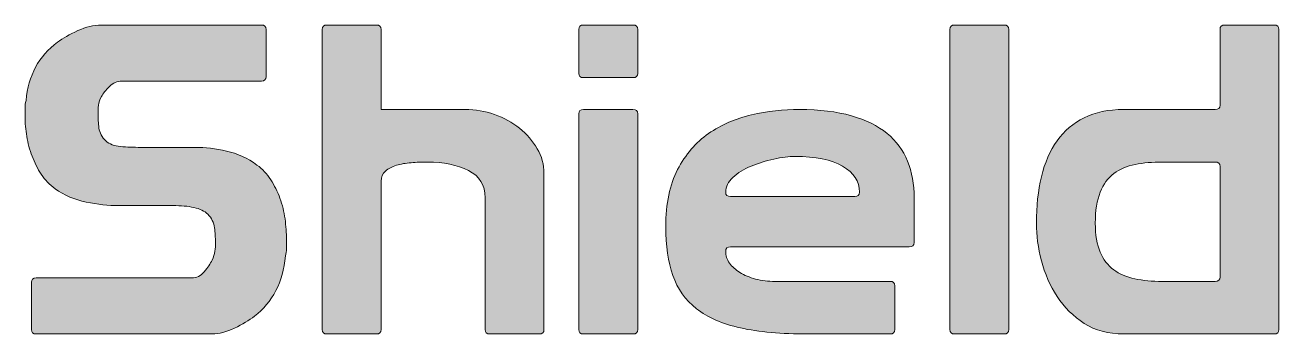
# Model space of a CAD drawing. Extents: x 92 to 728, y -340 to -228.
# Drawn here: x 526.2 to 727.6, y -305.2 to -255.6 of the extents above; entities that cross this region are included whole.
import ezdxf

# ---------------------------------------------------------------- set-up
doc = ezdxf.new("R2010")
doc.units = 0
doc.header["$MEASUREMENT"] = 0
doc.layers.add('Layer 1', color=7, linetype='Continuous', lineweight=0)

# ---------------------------------------------------------------- blocks, each defined once
blk = doc.blocks.new('Block_3')
at = {"layer": 'Layer 1', "true_color": 0x000000, "transparency": 33554687}
h = blk.add_hatch(color=18, dxfattribs=at)
h.dxf.hatch_style = 2
edge = h.paths.add_edge_path()
edge.add_spline(control_points=[(541.2, -284.61), (539.59, -284.61), (537.87, -284.43), (536.04, -284.06), (534.2, -283.69), (532.53, -282.97), (531.03, -281.91), (530.15, -281.27), (529.41, -280.49), (528.82, -279.59), (528.22, -278.69), (527.73, -277.72), (527.34, -276.68), (526.95, -275.65), (526.67, -274.58), (526.49, -273.5), (526.31, -272.42), (526.22, -271.34), (526.22, -270.28), (526.22, -269.82), (526.22, -269.38), (526.22, -268.96), (526.22, -268.55), (526.27, -268.13), (526.37, -267.72), (526.73, -263.7), (528.42, -260.59), (531.42, -258.37), (532.3, -257.72), (533.38, -257.1), (534.68, -256.5), (535.97, -255.9), (537.24, -255.6), (538.48, -255.6), (538.48, -255.6), (564.17, -255.6), (564.17, -255.6), (564.69, -255.6), (564.95, -255.83), (564.95, -256.29), (564.95, -256.29), (564.95, -263.91), (564.95, -263.91), (564.95, -264.37), (564.69, -264.6), (564.17, -264.6), (564.17, -264.6), (541.74, -264.6), (541.74, -264.6), (541.02, -264.6), (540.36, -264.89), (539.76, -265.47), (539.17, -266.04), (538.74, -266.59), (538.48, -267.09), (538.22, -267.56), (538.07, -268.02), (538.01, -268.48), (537.96, -268.94), (537.94, -269.4), (537.94, -269.86), (537.94, -270.6), (537.99, -271.36), (538.09, -272.15), (538.2, -272.93), (538.56, -273.63), (539.18, -274.23), (539.75, -274.73), (540.54, -275.03), (541.55, -275.13), (542.56, -275.22), (543.65, -275.26), (544.84, -275.26), (544.84, -275.26), (553.54, -275.26), (553.54, -275.26), (555.14, -275.26), (556.82, -275.46), (558.58, -275.85), (560.34, -276.25), (561.97, -277), (563.47, -278.1), (564.35, -278.75), (565.09, -279.54), (565.68, -280.46), (566.28, -281.38), (566.77, -282.37), (567.16, -283.43), (567.55, -284.5), (567.82, -285.61), (567.97, -286.76), (568.13, -287.91), (568.21, -289.02), (568.21, -290.08), (568.21, -290.59), (568.21, -291.08), (568.21, -291.54), (568.21, -291.95), (568.15, -292.34), (568.05, -292.71), (567.64, -296.91), (565.98, -300.15), (563.08, -302.41), (562.2, -303.05), (561.13, -303.69), (559.86, -304.31), (558.59, -304.93), (557.39, -305.25), (556.25, -305.25), (556.25, -305.25), (528, -305.25), (528, -305.25), (527.48, -305.25), (527.23, -305.01), (527.23, -304.55), (527.23, -304.55), (527.23, -296.94), (527.23, -296.94), (527.23, -296.48), (527.48, -296.24), (528, -296.24), (528, -296.24), (552.99, -296.24), (552.99, -296.24), (553.77, -296.24), (554.44, -295.91), (555.01, -295.24), (555.58, -294.57), (555.99, -293.96), (556.25, -293.41), (556.51, -292.9), (556.67, -292.41), (556.72, -291.95), (556.77, -291.49), (556.8, -291.01), (556.8, -290.5), (556.8, -289.76), (556.75, -288.99), (556.64, -288.18), (556.54, -287.37), (556.18, -286.64), (555.56, -286), (555.04, -285.49), (554.3, -285.13), (553.34, -284.92), (552.39, -284.72), (551.26, -284.61), (549.97, -284.61), (549.97, -284.61), (541.2, -284.61), (541.2, -284.61)], knot_values=[0, 0, 0, 0, 1, 1, 1, 2, 2, 2, 3, 3, 3, 4, 4, 4, 5, 5, 5, 6, 6, 6, 7, 7, 7, 8, 8, 8, 9, 9, 9, 10, 10, 10, 11, 11, 11, 12, 12, 12, 13, 13, 13, 14, 14, 14, 15, 15, 15, 16, 16, 16, 17, 17, 17, 18, 18, 18, 19, 19, 19, 20, 20, 20, 21, 21, 21, 22, 22, 22, 23, 23, 23, 24, 24, 24, 25, 25, 25, 26, 26, 26, 27, 27, 27, 28, 28, 28, 29, 29, 29, 30, 30, 30, 31, 31, 31, 32, 32, 32, 33, 33, 33, 34, 34, 34, 35, 35, 35, 36, 36, 36, 37, 37, 37, 38, 38, 38, 39, 39, 39, 40, 40, 40, 41, 41, 41, 42, 42, 42, 43, 43, 43, 44, 44, 44, 45, 45, 45, 46, 46, 46, 47, 47, 47, 48, 48, 48, 49, 49, 49, 50, 50, 50, 50], degree=3, periodic=0)
h = blk.add_hatch(color=18, dxfattribs=at)
h.dxf.hatch_style = 2
edge = h.paths.add_edge_path()
edge.add_spline(control_points=[(597.43, -278.97), (595.64, -278.07), (593.46, -277.62), (590.87, -277.62), (589.99, -277.62), (589.11, -277.65), (588.23, -277.72), (587.35, -277.79), (586.56, -277.93), (585.86, -278.14), (585.17, -278.35), (584.58, -278.66), (584.12, -279.07), (583.65, -279.49), (583.42, -280.02), (583.42, -280.67), (583.42, -280.67), (583.42, -304.55), (583.42, -304.55), (583.42, -305.01), (583.16, -305.25), (582.64, -305.25), (582.64, -305.25), (574.73, -305.25), (574.73, -305.25), (574.21, -305.25), (573.95, -305.01), (573.95, -304.55), (573.95, -304.55), (573.95, -297.49), (573.95, -297.49), (573.95, -297.49), (573.95, -297.35), (573.95, -297.35), (573.95, -297.35), (573.95, -256.29), (573.95, -256.29), (573.95, -255.83), (574.21, -255.6), (574.73, -255.6), (574.73, -255.6), (582.64, -255.6), (582.64, -255.6), (583.16, -255.6), (583.42, -255.83), (583.42, -256.29), (583.42, -256.29), (583.42, -269.17), (583.42, -269.17), (583.42, -269.17), (596.92, -269.17), (596.92, -269.17), (598.53, -269.17), (600.09, -269.44), (601.62, -269.97), (603.14, -270.5), (604.49, -271.24), (605.66, -272.18), (606.82, -273.13), (607.76, -274.23), (608.49, -275.47), (609.21, -276.72), (609.57, -278.03), (609.57, -279.42), (609.57, -279.42), (609.57, -304.55), (609.57, -304.55), (609.57, -305.01), (609.32, -305.25), (608.8, -305.25), (608.8, -305.25), (600.88, -305.25), (600.88, -305.25), (600.36, -305.25), (600.11, -305.01), (600.11, -304.55), (600.11, -304.55), (600.11, -283.37), (600.11, -283.37), (600.11, -281.33), (599.21, -279.87), (597.43, -278.97)], knot_values=[0, 0, 0, 0, 1, 1, 1, 2, 2, 2, 3, 3, 3, 4, 4, 4, 5, 5, 5, 6, 6, 6, 7, 7, 7, 8, 8, 8, 9, 9, 9, 10, 10, 10, 11, 11, 11, 12, 12, 12, 13, 13, 13, 14, 14, 14, 15, 15, 15, 16, 16, 16, 17, 17, 17, 18, 18, 18, 19, 19, 19, 20, 20, 20, 21, 21, 21, 22, 22, 22, 23, 23, 23, 24, 24, 24, 25, 25, 25, 26, 26, 26, 27, 27, 27, 27], degree=3, periodic=0)
h = blk.add_hatch(color=18, dxfattribs=at)
h.dxf.hatch_style = 2
edge = h.paths.add_edge_path()
edge.add_spline(control_points=[(615.16, -269.86), (615.16, -269.4), (615.42, -269.17), (615.94, -269.17), (615.94, -269.17), (623.85, -269.17), (623.85, -269.17), (624.37, -269.17), (624.63, -269.4), (624.63, -269.86), (624.63, -269.86), (624.63, -304.55), (624.63, -304.55), (624.63, -305.01), (624.37, -305.25), (623.85, -305.25), (623.85, -305.25), (615.94, -305.25), (615.94, -305.25), (615.42, -305.25), (615.16, -305.01), (615.16, -304.55), (615.16, -304.55), (615.16, -269.86), (615.16, -269.86)], knot_values=[0, 0, 0, 0, 1, 1, 1, 2, 2, 2, 3, 3, 3, 4, 4, 4, 5, 5, 5, 6, 6, 6, 7, 7, 7, 8, 8, 8, 8], degree=3, periodic=0)
edge = h.paths.add_edge_path()
edge.add_spline(control_points=[(615.94, -255.6), (615.94, -255.6), (623.85, -255.6), (623.85, -255.6), (624.37, -255.6), (624.63, -255.83), (624.63, -256.29), (624.63, -256.29), (624.63, -263.36), (624.63, -263.36), (624.63, -263.82), (624.37, -264.05), (623.85, -264.05), (623.85, -264.05), (615.94, -264.05), (615.94, -264.05), (615.42, -264.05), (615.16, -263.82), (615.16, -263.36), (615.16, -263.36), (615.16, -256.29), (615.16, -256.29), (615.16, -255.83), (615.42, -255.6), (615.94, -255.6)], knot_values=[0, 0, 0, 0, 1, 1, 1, 2, 2, 2, 3, 3, 3, 4, 4, 4, 5, 5, 5, 6, 6, 6, 7, 7, 7, 8, 8, 8, 8], degree=3, periodic=0)
h = blk.add_hatch(color=18, dxfattribs=at)
h.dxf.hatch_style = 2
edge = h.paths.add_edge_path()
edge.add_spline(control_points=[(675.54, -255.6), (675.54, -255.6), (683.46, -255.6), (683.46, -255.6), (683.98, -255.6), (684.24, -255.83), (684.24, -256.29), (684.24, -256.29), (684.24, -297.35), (684.24, -297.35), (684.24, -297.35), (684.24, -297.49), (684.24, -297.49), (684.24, -297.49), (684.24, -304.55), (684.24, -304.55), (684.24, -305.01), (683.98, -305.25), (683.46, -305.25), (683.46, -305.25), (675.54, -305.25), (675.54, -305.25), (675.03, -305.25), (674.77, -305.01), (674.77, -304.55), (674.77, -304.55), (674.77, -297.49), (674.77, -297.49), (674.77, -297.49), (674.77, -297.35), (674.77, -297.35), (674.77, -297.35), (674.77, -256.29), (674.77, -256.29), (674.77, -255.83), (675.03, -255.6), (675.54, -255.6)], knot_values=[0, 0, 0, 0, 1, 1, 1, 2, 2, 2, 3, 3, 3, 4, 4, 4, 5, 5, 5, 6, 6, 6, 7, 7, 7, 8, 8, 8, 9, 9, 9, 10, 10, 10, 11, 11, 11, 12, 12, 12, 12], degree=3, periodic=0)
h = blk.add_hatch(color=18, dxfattribs=at)
h.dxf.hatch_style = 2
edge = h.paths.add_edge_path()
edge.add_spline(control_points=[(718.16, -278.31), (718.16, -277.85), (717.9, -277.62), (717.38, -277.62), (717.38, -277.62), (708.92, -277.62), (708.92, -277.62), (707.31, -277.62), (705.85, -277.75), (704.53, -278), (703.21, -278.25), (702.08, -278.74), (701.12, -279.45), (700.16, -280.17), (699.42, -281.17), (698.91, -282.47), (698.39, -283.76), (698.13, -285.42), (698.13, -287.45), (698.13, -289.34), (698.39, -290.89), (698.91, -292.09), (699.42, -293.29), (700.15, -294.24), (701.08, -294.93), (702.01, -295.62), (703.14, -296.11), (704.46, -296.38), (705.78, -296.66), (707.26, -296.8), (708.92, -296.8), (708.92, -296.8), (717.38, -296.8), (717.38, -296.8), (717.9, -296.8), (718.16, -296.57), (718.16, -296.11), (718.16, -296.11), (718.16, -278.31), (718.16, -278.31)], knot_values=[0, 0, 0, 0, 1, 1, 1, 2, 2, 2, 3, 3, 3, 4, 4, 4, 5, 5, 5, 6, 6, 6, 7, 7, 7, 8, 8, 8, 9, 9, 9, 10, 10, 10, 11, 11, 11, 12, 12, 12, 13, 13, 13, 13], degree=3, periodic=0)
edge = h.paths.add_edge_path()
edge.add_spline(control_points=[(718.16, -268.48), (718.16, -268.48), (718.16, -256.29), (718.16, -256.29), (718.16, -255.83), (718.41, -255.6), (718.93, -255.6), (718.93, -255.6), (726.85, -255.6), (726.85, -255.6), (727.36, -255.6), (727.62, -255.83), (727.62, -256.29), (727.62, -256.29), (727.62, -304.55), (727.62, -304.55), (727.62, -305.01), (727.36, -305.25), (726.85, -305.25), (726.85, -305.25), (702.71, -305.25), (702.71, -305.25), (700.23, -305.25), (698.1, -304.68), (696.35, -303.55), (694.59, -302.42), (693.14, -300.98), (692, -299.22), (690.86, -297.47), (690.02, -295.55), (689.48, -293.47), (688.93, -291.4), (688.66, -289.39), (688.66, -287.45), (688.66, -284.73), (688.93, -282.24), (689.48, -279.97), (690.02, -277.71), (690.86, -275.78), (692, -274.19), (693.14, -272.6), (694.59, -271.36), (696.35, -270.49), (698.1, -269.61), (700.23, -269.17), (702.71, -269.17), (702.71, -269.17), (717.38, -269.17), (717.38, -269.17), (717.9, -269.17), (718.16, -268.94), (718.16, -268.48)], knot_values=[0, 0, 0, 0, 1, 1, 1, 2, 2, 2, 3, 3, 3, 4, 4, 4, 5, 5, 5, 6, 6, 6, 7, 7, 7, 8, 8, 8, 9, 9, 9, 10, 10, 10, 11, 11, 11, 12, 12, 12, 13, 13, 13, 14, 14, 14, 15, 15, 15, 16, 16, 16, 17, 17, 17, 17], degree=3, periodic=0)
h = blk.add_hatch(color=18, dxfattribs=at)
h.dxf.hatch_style = 2
edge = h.paths.add_edge_path()
edge.add_spline(control_points=[(659.48, -283.16), (660, -283.16), (660.25, -282.93), (660.25, -282.47), (660.25, -280.71), (659.35, -279.32), (657.54, -278.28), (655.73, -277.24), (653.19, -276.72), (649.93, -276.72), (648.9, -276.72), (647.75, -276.86), (646.48, -277.13), (645.21, -277.41), (644, -277.79), (642.83, -278.28), (641.67, -278.76), (640.7, -279.36), (639.92, -280.08), (639.14, -280.79), (638.76, -281.59), (638.76, -282.47), (638.76, -282.93), (639.01, -283.16), (639.53, -283.16), (639.53, -283.16), (659.48, -283.16), (659.48, -283.16)], knot_values=[0, 0, 0, 0, 1, 1, 1, 2, 2, 2, 3, 3, 3, 4, 4, 4, 5, 5, 5, 6, 6, 6, 7, 7, 7, 8, 8, 8, 9, 9, 9, 9], degree=3, periodic=0)
edge = h.paths.add_edge_path()
edge.add_spline(control_points=[(638.76, -291.95), (638.76, -292.64), (638.96, -293.28), (639.38, -293.86), (639.79, -294.43), (640.35, -294.94), (641.05, -295.38), (641.74, -295.82), (642.58, -296.16), (643.57, -296.42), (644.55, -296.67), (645.59, -296.8), (646.67, -296.8), (646.67, -296.8), (665.14, -296.8), (665.14, -296.8), (665.66, -296.8), (665.92, -297.03), (665.92, -297.49), (665.92, -297.49), (665.92, -304.55), (665.92, -304.55), (665.92, -305.01), (665.66, -305.25), (665.14, -305.25), (665.14, -305.25), (652.03, -305.25), (652.03, -305.25), (647.68, -305.25), (644.05, -304.92), (641.12, -304.28), (638.2, -303.63), (635.85, -302.6), (634.06, -301.19), (632.28, -299.79), (631.01, -298), (630.26, -295.83), (629.51, -293.66), (629.13, -291.05), (629.13, -288), (629.13, -284.31), (629.76, -281.25), (631.03, -278.83), (632.3, -276.41), (633.96, -274.48), (636, -273.05), (638.04, -271.62), (640.35, -270.62), (642.91, -270.04), (645.47, -269.46), (648.04, -269.17), (650.63, -269.17), (653.84, -269.17), (656.61, -269.51), (658.94, -270.18), (661.26, -270.85), (663.18, -271.79), (664.68, -273.01), (666.18, -274.24), (667.28, -275.73), (667.98, -277.48), (668.68, -279.24), (669.03, -281.2), (669.03, -283.37), (669.03, -283.37), (669.03, -290.57), (669.03, -290.57), (669.03, -291.03), (668.77, -291.26), (668.25, -291.26), (668.25, -291.26), (639.53, -291.26), (639.53, -291.26), (639.01, -291.26), (638.76, -291.49), (638.76, -291.95)], knot_values=[0, 0, 0, 0, 1, 1, 1, 2, 2, 2, 3, 3, 3, 4, 4, 4, 5, 5, 5, 6, 6, 6, 7, 7, 7, 8, 8, 8, 9, 9, 9, 10, 10, 10, 11, 11, 11, 12, 12, 12, 13, 13, 13, 14, 14, 14, 15, 15, 15, 16, 16, 16, 17, 17, 17, 18, 18, 18, 19, 19, 19, 20, 20, 20, 21, 21, 21, 22, 22, 22, 23, 23, 23, 24, 24, 24, 25, 25, 25, 25], degree=3, periodic=0)
at = {"layer": 'Layer 1'}
for points, knots in [([(541.2, -284.61), (539.59, -284.61), (537.87, -284.43), (536.04, -284.06), (534.2, -283.69), (532.53, -282.97), (531.03, -281.91), (530.15, -281.27), (529.41, -280.49), (528.82, -279.59), (528.22, -278.69), (527.73, -277.72), (527.34, -276.68), (526.95, -275.65), (526.67, -274.58), (526.49, -273.5), (526.31, -272.42), (526.22, -271.34), (526.22, -270.28), (526.22, -269.82), (526.22, -269.38), (526.22, -268.96), (526.22, -268.55), (526.27, -268.13), (526.37, -267.72), (526.73, -263.7), (528.42, -260.59), (531.42, -258.37), (532.3, -257.72), (533.38, -257.1), (534.68, -256.5), (535.97, -255.9), (537.24, -255.6), (538.48, -255.6), (538.48, -255.6), (564.17, -255.6), (564.17, -255.6), (564.69, -255.6), (564.95, -255.83), (564.95, -256.29), (564.95, -256.29), (564.95, -263.91), (564.95, -263.91), (564.95, -264.37), (564.69, -264.6), (564.17, -264.6), (564.17, -264.6), (541.74, -264.6), (541.74, -264.6), (541.02, -264.6), (540.36, -264.89), (539.76, -265.47), (539.17, -266.04), (538.74, -266.59), (538.48, -267.09), (538.22, -267.56), (538.07, -268.02), (538.01, -268.48), (537.96, -268.94), (537.94, -269.4), (537.94, -269.86), (537.94, -270.6), (537.99, -271.36), (538.09, -272.15), (538.2, -272.93), (538.56, -273.63), (539.18, -274.23), (539.75, -274.73), (540.54, -275.03), (541.55, -275.13), (542.56, -275.22), (543.65, -275.26), (544.84, -275.26), (544.84, -275.26), (553.54, -275.26), (553.54, -275.26), (555.14, -275.26), (556.82, -275.46), (558.58, -275.85), (560.34, -276.25), (561.97, -277), (563.47, -278.1), (564.35, -278.75), (565.09, -279.54), (565.68, -280.46), (566.28, -281.38), (566.77, -282.37), (567.16, -283.43), (567.55, -284.5), (567.82, -285.61), (567.97, -286.76), (568.13, -287.91), (568.21, -289.02), (568.21, -290.08), (568.21, -290.59), (568.21, -291.08), (568.21, -291.54), (568.21, -291.95), (568.15, -292.34), (568.05, -292.71), (567.64, -296.91), (565.98, -300.15), (563.08, -302.41), (562.2, -303.05), (561.13, -303.69), (559.86, -304.31), (558.59, -304.93), (557.39, -305.25), (556.25, -305.25), (556.25, -305.25), (528, -305.25), (528, -305.25), (527.48, -305.25), (527.23, -305.01), (527.23, -304.55), (527.23, -304.55), (527.23, -296.94), (527.23, -296.94), (527.23, -296.48), (527.48, -296.24), (528, -296.24), (528, -296.24), (552.99, -296.24), (552.99, -296.24), (553.77, -296.24), (554.44, -295.91), (555.01, -295.24), (555.58, -294.57), (555.99, -293.96), (556.25, -293.41), (556.51, -292.9), (556.67, -292.41), (556.72, -291.95), (556.77, -291.49), (556.8, -291.01), (556.8, -290.5), (556.8, -289.76), (556.75, -288.99), (556.64, -288.18), (556.54, -287.37), (556.18, -286.64), (555.56, -286), (555.04, -285.49), (554.3, -285.13), (553.34, -284.92), (552.39, -284.72), (551.26, -284.61), (549.97, -284.61), (549.97, -284.61), (541.2, -284.61), (541.2, -284.61)], [0, 0, 0, 0, 1, 1, 1, 2, 2, 2, 3, 3, 3, 4, 4, 4, 5, 5, 5, 6, 6, 6, 7, 7, 7, 8, 8, 8, 9, 9, 9, 10, 10, 10, 11, 11, 11, 12, 12, 12, 13, 13, 13, 14, 14, 14, 15, 15, 15, 16, 16, 16, 17, 17, 17, 18, 18, 18, 19, 19, 19, 20, 20, 20, 21, 21, 21, 22, 22, 22, 23, 23, 23, 24, 24, 24, 25, 25, 25, 26, 26, 26, 27, 27, 27, 28, 28, 28, 29, 29, 29, 30, 30, 30, 31, 31, 31, 32, 32, 32, 33, 33, 33, 34, 34, 34, 35, 35, 35, 36, 36, 36, 37, 37, 37, 38, 38, 38, 39, 39, 39, 40, 40, 40, 41, 41, 41, 42, 42, 42, 43, 43, 43, 44, 44, 44, 45, 45, 45, 46, 46, 46, 47, 47, 47, 48, 48, 48, 49, 49, 49, 50, 50, 50, 50]), ([(597.43, -278.97), (595.64, -278.07), (593.46, -277.62), (590.87, -277.62), (589.99, -277.62), (589.11, -277.65), (588.23, -277.72), (587.35, -277.79), (586.56, -277.93), (585.86, -278.14), (585.17, -278.35), (584.58, -278.66), (584.12, -279.07), (583.65, -279.49), (583.42, -280.02), (583.42, -280.67), (583.42, -280.67), (583.42, -304.55), (583.42, -304.55), (583.42, -305.01), (583.16, -305.25), (582.64, -305.25), (582.64, -305.25), (574.73, -305.25), (574.73, -305.25), (574.21, -305.25), (573.95, -305.01), (573.95, -304.55), (573.95, -304.55), (573.95, -297.49), (573.95, -297.49), (573.95, -297.49), (573.95, -297.35), (573.95, -297.35), (573.95, -297.35), (573.95, -256.29), (573.95, -256.29), (573.95, -255.83), (574.21, -255.6), (574.73, -255.6), (574.73, -255.6), (582.64, -255.6), (582.64, -255.6), (583.16, -255.6), (583.42, -255.83), (583.42, -256.29), (583.42, -256.29), (583.42, -269.17), (583.42, -269.17), (583.42, -269.17), (596.92, -269.17), (596.92, -269.17), (598.53, -269.17), (600.09, -269.44), (601.62, -269.97), (603.14, -270.5), (604.49, -271.24), (605.66, -272.18), (606.82, -273.13), (607.76, -274.23), (608.49, -275.47), (609.21, -276.72), (609.57, -278.03), (609.57, -279.42), (609.57, -279.42), (609.57, -304.55), (609.57, -304.55), (609.57, -305.01), (609.32, -305.25), (608.8, -305.25), (608.8, -305.25), (600.88, -305.25), (600.88, -305.25), (600.36, -305.25), (600.11, -305.01), (600.11, -304.55), (600.11, -304.55), (600.11, -283.37), (600.11, -283.37), (600.11, -281.33), (599.21, -279.87), (597.43, -278.97)], [0, 0, 0, 0, 1, 1, 1, 2, 2, 2, 3, 3, 3, 4, 4, 4, 5, 5, 5, 6, 6, 6, 7, 7, 7, 8, 8, 8, 9, 9, 9, 10, 10, 10, 11, 11, 11, 12, 12, 12, 13, 13, 13, 14, 14, 14, 15, 15, 15, 16, 16, 16, 17, 17, 17, 18, 18, 18, 19, 19, 19, 20, 20, 20, 21, 21, 21, 22, 22, 22, 23, 23, 23, 24, 24, 24, 25, 25, 25, 26, 26, 26, 27, 27, 27, 27]), ([(615.94, -255.6), (615.94, -255.6), (623.85, -255.6), (623.85, -255.6), (624.37, -255.6), (624.63, -255.83), (624.63, -256.29), (624.63, -256.29), (624.63, -263.36), (624.63, -263.36), (624.63, -263.82), (624.37, -264.05), (623.85, -264.05), (623.85, -264.05), (615.94, -264.05), (615.94, -264.05), (615.42, -264.05), (615.16, -263.82), (615.16, -263.36), (615.16, -263.36), (615.16, -256.29), (615.16, -256.29), (615.16, -255.83), (615.42, -255.6), (615.94, -255.6)], [0, 0, 0, 0, 1, 1, 1, 2, 2, 2, 3, 3, 3, 4, 4, 4, 5, 5, 5, 6, 6, 6, 7, 7, 7, 8, 8, 8, 8]), ([(675.54, -255.6), (675.54, -255.6), (683.46, -255.6), (683.46, -255.6), (683.98, -255.6), (684.24, -255.83), (684.24, -256.29), (684.24, -256.29), (684.24, -297.35), (684.24, -297.35), (684.24, -297.35), (684.24, -297.49), (684.24, -297.49), (684.24, -297.49), (684.24, -304.55), (684.24, -304.55), (684.24, -305.01), (683.98, -305.25), (683.46, -305.25), (683.46, -305.25), (675.54, -305.25), (675.54, -305.25), (675.03, -305.25), (674.77, -305.01), (674.77, -304.55), (674.77, -304.55), (674.77, -297.49), (674.77, -297.49), (674.77, -297.49), (674.77, -297.35), (674.77, -297.35), (674.77, -297.35), (674.77, -256.29), (674.77, -256.29), (674.77, -255.83), (675.03, -255.6), (675.54, -255.6)], [0, 0, 0, 0, 1, 1, 1, 2, 2, 2, 3, 3, 3, 4, 4, 4, 5, 5, 5, 6, 6, 6, 7, 7, 7, 8, 8, 8, 9, 9, 9, 10, 10, 10, 11, 11, 11, 12, 12, 12, 12]), ([(718.16, -268.48), (718.16, -268.48), (718.16, -256.29), (718.16, -256.29), (718.16, -255.83), (718.41, -255.6), (718.93, -255.6), (718.93, -255.6), (726.85, -255.6), (726.85, -255.6), (727.36, -255.6), (727.62, -255.83), (727.62, -256.29), (727.62, -256.29), (727.62, -304.55), (727.62, -304.55), (727.62, -305.01), (727.36, -305.25), (726.85, -305.25), (726.85, -305.25), (702.71, -305.25), (702.71, -305.25), (700.23, -305.25), (698.1, -304.68), (696.35, -303.55), (694.59, -302.42), (693.14, -300.98), (692, -299.22), (690.86, -297.47), (690.02, -295.55), (689.48, -293.47), (688.93, -291.4), (688.66, -289.39), (688.66, -287.45), (688.66, -284.73), (688.93, -282.24), (689.48, -279.97), (690.02, -277.71), (690.86, -275.78), (692, -274.19), (693.14, -272.6), (694.59, -271.36), (696.35, -270.49), (698.1, -269.61), (700.23, -269.17), (702.71, -269.17), (702.71, -269.17), (717.38, -269.17), (717.38, -269.17), (717.9, -269.17), (718.16, -268.94), (718.16, -268.48)], [0, 0, 0, 0, 1, 1, 1, 2, 2, 2, 3, 3, 3, 4, 4, 4, 5, 5, 5, 6, 6, 6, 7, 7, 7, 8, 8, 8, 9, 9, 9, 10, 10, 10, 11, 11, 11, 12, 12, 12, 13, 13, 13, 14, 14, 14, 15, 15, 15, 16, 16, 16, 17, 17, 17, 17]), ([(615.16, -269.86), (615.16, -269.4), (615.42, -269.17), (615.94, -269.17), (615.94, -269.17), (623.85, -269.17), (623.85, -269.17), (624.37, -269.17), (624.63, -269.4), (624.63, -269.86), (624.63, -269.86), (624.63, -304.55), (624.63, -304.55), (624.63, -305.01), (624.37, -305.25), (623.85, -305.25), (623.85, -305.25), (615.94, -305.25), (615.94, -305.25), (615.42, -305.25), (615.16, -305.01), (615.16, -304.55), (615.16, -304.55), (615.16, -269.86), (615.16, -269.86)], [0, 0, 0, 0, 1, 1, 1, 2, 2, 2, 3, 3, 3, 4, 4, 4, 5, 5, 5, 6, 6, 6, 7, 7, 7, 8, 8, 8, 8]), ([(638.76, -291.95), (638.76, -292.64), (638.96, -293.28), (639.38, -293.86), (639.79, -294.43), (640.35, -294.94), (641.05, -295.38), (641.74, -295.82), (642.58, -296.16), (643.57, -296.42), (644.55, -296.67), (645.59, -296.8), (646.67, -296.8), (646.67, -296.8), (665.14, -296.8), (665.14, -296.8), (665.66, -296.8), (665.92, -297.03), (665.92, -297.49), (665.92, -297.49), (665.92, -304.55), (665.92, -304.55), (665.92, -305.01), (665.66, -305.25), (665.14, -305.25), (665.14, -305.25), (652.03, -305.25), (652.03, -305.25), (647.68, -305.25), (644.05, -304.92), (641.12, -304.28), (638.2, -303.63), (635.85, -302.6), (634.06, -301.19), (632.28, -299.79), (631.01, -298), (630.26, -295.83), (629.51, -293.66), (629.13, -291.05), (629.13, -288), (629.13, -284.31), (629.76, -281.25), (631.03, -278.83), (632.3, -276.41), (633.96, -274.48), (636, -273.05), (638.04, -271.62), (640.35, -270.62), (642.91, -270.04), (645.47, -269.46), (648.04, -269.17), (650.63, -269.17), (653.84, -269.17), (656.61, -269.51), (658.94, -270.18), (661.26, -270.85), (663.18, -271.79), (664.68, -273.01), (666.18, -274.24), (667.28, -275.73), (667.98, -277.48), (668.68, -279.24), (669.03, -281.2), (669.03, -283.37), (669.03, -283.37), (669.03, -290.57), (669.03, -290.57), (669.03, -291.03), (668.77, -291.26), (668.25, -291.26), (668.25, -291.26), (639.53, -291.26), (639.53, -291.26), (639.01, -291.26), (638.76, -291.49), (638.76, -291.95)], [0, 0, 0, 0, 1, 1, 1, 2, 2, 2, 3, 3, 3, 4, 4, 4, 5, 5, 5, 6, 6, 6, 7, 7, 7, 8, 8, 8, 9, 9, 9, 10, 10, 10, 11, 11, 11, 12, 12, 12, 13, 13, 13, 14, 14, 14, 15, 15, 15, 16, 16, 16, 17, 17, 17, 18, 18, 18, 19, 19, 19, 20, 20, 20, 21, 21, 21, 22, 22, 22, 23, 23, 23, 24, 24, 24, 25, 25, 25, 25]), ([(659.48, -283.16), (660, -283.16), (660.25, -282.93), (660.25, -282.47), (660.25, -280.71), (659.35, -279.32), (657.54, -278.28), (655.73, -277.24), (653.19, -276.72), (649.93, -276.72), (648.9, -276.72), (647.75, -276.86), (646.48, -277.13), (645.21, -277.41), (644, -277.79), (642.83, -278.28), (641.67, -278.76), (640.7, -279.36), (639.92, -280.08), (639.14, -280.79), (638.76, -281.59), (638.76, -282.47), (638.76, -282.93), (639.01, -283.16), (639.53, -283.16), (639.53, -283.16), (659.48, -283.16), (659.48, -283.16)], [0, 0, 0, 0, 1, 1, 1, 2, 2, 2, 3, 3, 3, 4, 4, 4, 5, 5, 5, 6, 6, 6, 7, 7, 7, 8, 8, 8, 9, 9, 9, 9]), ([(718.16, -278.31), (718.16, -277.85), (717.9, -277.62), (717.38, -277.62), (717.38, -277.62), (708.92, -277.62), (708.92, -277.62), (707.31, -277.62), (705.85, -277.75), (704.53, -278), (703.21, -278.25), (702.08, -278.74), (701.12, -279.45), (700.16, -280.17), (699.42, -281.17), (698.91, -282.47), (698.39, -283.76), (698.13, -285.42), (698.13, -287.45), (698.13, -289.34), (698.39, -290.89), (698.91, -292.09), (699.42, -293.29), (700.15, -294.24), (701.08, -294.93), (702.01, -295.62), (703.14, -296.11), (704.46, -296.38), (705.78, -296.66), (707.26, -296.8), (708.92, -296.8), (708.92, -296.8), (717.38, -296.8), (717.38, -296.8), (717.9, -296.8), (718.16, -296.57), (718.16, -296.11), (718.16, -296.11), (718.16, -278.31), (718.16, -278.31)], [0, 0, 0, 0, 1, 1, 1, 2, 2, 2, 3, 3, 3, 4, 4, 4, 5, 5, 5, 6, 6, 6, 7, 7, 7, 8, 8, 8, 9, 9, 9, 10, 10, 10, 11, 11, 11, 12, 12, 12, 13, 13, 13, 13])]:
    blk.add_open_spline(points, degree=3, knots=knots, dxfattribs=at)
blk = doc.blocks.new('Block_0')
at = {"layer": 'Layer 1'}
blk.add_blockref('Block_3', (0, 0), dxfattribs=at)

msp = doc.modelspace()

# ---------------------------------------------------------------- block references
at = {"layer": 'Layer 1'}
msp.add_blockref('Block_0', (0, 0), dxfattribs=at)

doc.saveas('drawing.dxf')
